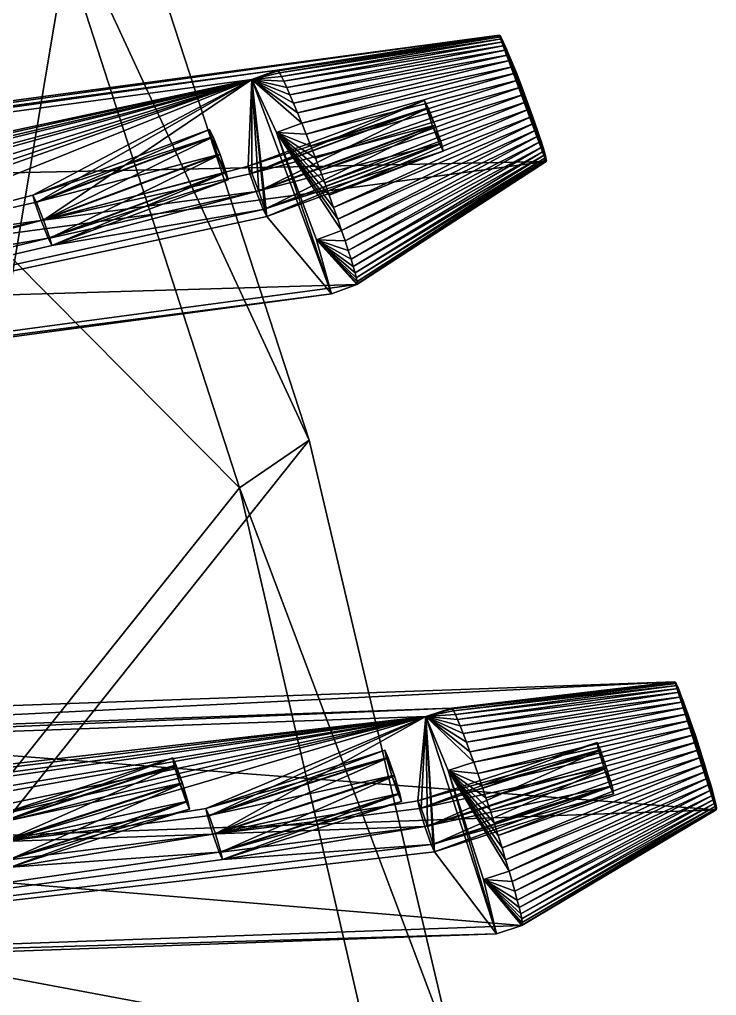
# Model space of a CAD drawing. Header units: millimetres. Extents: x -228 to 228, y -204 to 237.
# Drawn here: x 197.49 to 223.38, y -24.02 to 12.25 of the extents above; entities that cross this region are included whole.
import ezdxf

# ---------------------------------------------------------------- set-up
doc = ezdxf.new("R2010")
doc.units = ezdxf.units.MM
doc.header["$LTSCALE"] = 127.314815
for name, color, linetype in [('7406', 7, 'CONTINUOUS'), ('7407', 7, 'CONTINUOUS'), ('7410', 7, 'CONTINUOUS'), ('7832', 7, 'CONTINUOUS'), ('7833', 7, 'CONTINUOUS'), ('7834', 7, 'CONTINUOUS'), ('7835', 7, 'CONTINUOUS'), ('7848', 7, 'CONTINUOUS'), ('7849', 7, 'CONTINUOUS'), ('7850', 7, 'CONTINUOUS'), ('7851', 7, 'CONTINUOUS'), ('7852', 7, 'CONTINUOUS'), ('7853', 7, 'CONTINUOUS'), ('7855', 7, 'CONTINUOUS'), ('7856', 7, 'CONTINUOUS'), ('7857', 7, 'CONTINUOUS'), ('7858', 7, 'CONTINUOUS'), ('7860', 7, 'CONTINUOUS'), ('7861', 7, 'CONTINUOUS'), ('7862', 7, 'CONTINUOUS'), ('7863', 7, 'CONTINUOUS'), ('7873', 7, 'CONTINUOUS'), ('7874', 7, 'CONTINUOUS'), ('7875', 7, 'CONTINUOUS'), ('7876', 7, 'CONTINUOUS'), ('7877', 7, 'CONTINUOUS'), ('7878', 7, 'CONTINUOUS'), ('7879', 7, 'CONTINUOUS'), ('7880', 7, 'CONTINUOUS'), ('7881', 7, 'CONTINUOUS'), ('7883', 7, 'CONTINUOUS'), ('7884', 7, 'CONTINUOUS'), ('7885', 7, 'CONTINUOUS'), ('7886', 7, 'CONTINUOUS')]:
    doc.layers.add(name, color=color, linetype=linetype)

msp = doc.modelspace()

# ---------------------------------------------------------------- linework, layer by layer
at = {"layer": '7406', "color": 6, "linetype": 'Continuous'}
for points in [[(192.955, -22.575, 553.043), (200.294, 21.058, 99.884), (172.881, 32.169, 553.042), (192.955, -22.575, 553.043)], [(208.254, -3.377, 115.659), (200.294, 21.058, 99.884), (192.955, -22.575, 553.043), (208.254, -3.377, 115.659)], [(213.686, -26.463, 135.65), (208.254, -3.377, 115.659), (192.955, -22.575, 553.043), (213.686, -26.463, 135.65)], [(197.955, -77.329, 694.364), (192.955, -22.575, 553.043), (185.717, -74.494, 975), (197.955, -77.329, 694.364)], [(203.957, -79.013, 548.4), (213.686, -26.463, 135.65), (192.955, -22.575, 553.043), (203.957, -79.013, 548.4)], [(203.957, -79.013, 548.4), (192.955, -22.575, 553.043), (197.955, -77.329, 694.364), (203.957, -79.013, 548.4)]]:
    msp.add_3dface(points, dxfattribs=at)
at = {"layer": '7407', "color": 6, "linetype": 'Continuous'}
for points in [[(190.338, -24.345, 553.042), (170.333, 30.504, 553.04), (205.656, -5.151, 115.837), (190.338, -24.345, 553.042)], [(205.656, -5.151, 115.837), (170.333, 30.504, 553.04), (197.735, 19.35, 99.988), (205.656, -5.151, 115.837)], [(211.015, -28.298, 135.914), (190.338, -24.345, 553.042), (205.656, -5.151, 115.837), (211.015, -28.298, 135.914)]]:
    msp.add_3dface(points, dxfattribs=at)
at = {"layer": '7410', "color": 6, "linetype": 'Continuous'}
for points in [[(200.294, 21.058, 99.884), (208.254, -3.377, 115.659), (197.735, 19.35, 99.988), (200.294, 21.058, 99.884)], [(208.254, -3.377, 115.659), (205.656, -5.151, 115.837), (197.735, 19.35, 99.988), (208.254, -3.377, 115.659)], [(208.254, -3.377, 115.659), (213.686, -26.463, 135.65), (205.656, -5.151, 115.837), (208.254, -3.377, 115.659)], [(213.686, -26.463, 135.65), (211.015, -28.298, 135.914), (205.656, -5.151, 115.837), (213.686, -26.463, 135.65)]]:
    msp.add_3dface(points, dxfattribs=at)
at = {"layer": '7832', "color": 191, "linetype": 'Continuous', "true_color": 0xba45ff}
for points in [[(166.024, 1.433, 992.492), (163.616, 4.308, 1019.578), (206.125, 10.022, 116.396), (166.024, 1.433, 992.492)], [(166.159, 1.163, 991.789), (166.024, 1.433, 992.492), (206.125, 10.022, 116.396), (166.159, 1.163, 991.789)], [(174.015, 2.507, 822.704), (166.159, 1.163, 991.789), (206.125, 10.022, 116.396), (174.015, 2.507, 822.704)], [(174.15, 2.237, 822), (174.015, 2.507, 822.704), (206.125, 10.022, 116.396), (174.15, 2.237, 822)], [(206.125, 10.022, 116.396), (182.006, 3.581, 652.915), (174.15, 2.237, 822), (206.125, 10.022, 116.396)], [(182.142, 3.311, 652.212), (182.006, 3.581, 652.915), (206.125, 10.022, 116.396), (182.142, 3.311, 652.212)], [(182.402, 2.65, 651.926), (182.142, 3.311, 652.212), (206.125, 10.022, 116.396), (182.402, 2.65, 651.926)], [(189.998, 4.655, 483.126), (182.402, 2.65, 651.926), (206.125, 10.022, 116.396), (189.998, 4.655, 483.126)], [(190.133, 4.385, 482.423), (189.998, 4.655, 483.126), (206.125, 10.022, 116.396), (190.133, 4.385, 482.423)], [(190.393, 3.724, 482.138), (190.133, 4.385, 482.423), (206.125, 10.022, 116.396), (190.393, 3.724, 482.138)], [(197.989, 5.73, 313.338), (190.393, 3.724, 482.138), (206.125, 10.022, 116.396), (197.989, 5.73, 313.338)], [(198.124, 5.46, 312.634), (197.989, 5.73, 313.338), (206.125, 10.022, 116.396), (198.124, 5.46, 312.634)], [(198.384, 4.799, 312.349), (198.124, 5.46, 312.634), (206.125, 10.022, 116.396), (198.384, 4.799, 312.349)], [(205.98, 6.804, 143.549), (198.384, 4.799, 312.349), (206.125, 10.022, 116.396), (205.98, 6.804, 143.549)], [(206.115, 6.534, 142.846), (205.98, 6.804, 143.549), (206.125, 10.022, 116.396), (206.115, 6.534, 142.846)], [(206.375, 5.873, 142.561), (206.115, 6.534, 142.846), (206.125, 10.022, 116.396), (206.375, 5.873, 142.561)], [(206.608, 5.208, 142.86), (206.375, 5.873, 142.561), (206.125, 10.022, 116.396), (206.608, 5.208, 142.86)], [(206.676, 4.929, 143.57), (206.608, 5.208, 142.86), (206.125, 10.022, 116.396), (206.676, 4.929, 143.57)], [(209.084, 2.054, 116.484), (206.676, 4.929, 143.57), (206.125, 10.022, 116.396), (209.084, 2.054, 116.484)], [(207.038, 8.053, 112.741), (209.084, 2.054, 116.484), (206.125, 10.022, 116.396), (207.038, 8.053, 112.741)], [(208.517, 4.069, 112.786), (209.084, 2.054, 116.484), (207.038, 8.053, 112.741), (208.517, 4.069, 112.786)], [(206.049, 6.525, 144.258), (198.384, 4.799, 312.349), (205.98, 6.804, 143.549), (206.049, 6.525, 144.258)], [(206.281, 5.86, 144.558), (198.384, 4.799, 312.349), (206.049, 6.525, 144.258), (206.281, 5.86, 144.558)], [(198.616, 4.134, 312.649), (198.384, 4.799, 312.349), (206.281, 5.86, 144.558), (198.616, 4.134, 312.649)], [(198.685, 3.855, 313.358), (198.616, 4.134, 312.649), (206.281, 5.86, 144.558), (198.685, 3.855, 313.358)], [(198.685, 3.855, 313.358), (206.281, 5.86, 144.558), (206.541, 5.199, 144.273), (198.685, 3.855, 313.358)], [(198.058, 5.451, 314.047), (190.393, 3.724, 482.138), (197.989, 5.73, 313.338), (198.058, 5.451, 314.047)], [(198.29, 4.786, 314.347), (190.393, 3.724, 482.138), (198.058, 5.451, 314.047), (198.29, 4.786, 314.347)], [(198.685, 3.855, 313.358), (206.541, 5.199, 144.273), (166.575, -3.66, 1019.667), (198.685, 3.855, 313.358)], [(206.541, 5.199, 144.273), (206.676, 4.929, 143.57), (166.575, -3.66, 1019.667), (206.541, 5.199, 144.273)], [(166.575, -3.66, 1019.667), (206.676, 4.929, 143.57), (209.084, 2.054, 116.484), (166.575, -3.66, 1019.667)], [(190.625, 3.06, 482.438), (190.393, 3.724, 482.138), (198.29, 4.786, 314.347), (190.625, 3.06, 482.438)], [(190.694, 2.781, 483.147), (190.625, 3.06, 482.438), (198.29, 4.786, 314.347), (190.694, 2.781, 483.147)], [(198.29, 4.786, 314.347), (198.55, 4.125, 314.062), (190.694, 2.781, 483.147), (198.29, 4.786, 314.347)], [(166.575, -3.66, 1019.667), (190.694, 2.781, 483.147), (198.55, 4.125, 314.062), (166.575, -3.66, 1019.667)], [(198.55, 4.125, 314.062), (198.685, 3.855, 313.358), (166.575, -3.66, 1019.667), (198.55, 4.125, 314.062)]]:
    msp.add_3dface(points, dxfattribs=at)
at = {"layer": '7833', "color": 191, "linetype": 'Continuous', "true_color": 0xba45ff}
for points in [[(167.511, -3.312, 1019.713), (209.084, 2.054, 116.484), (210.02, 2.402, 116.531), (167.511, -3.312, 1019.713)], [(166.575, -3.66, 1019.667), (209.084, 2.054, 116.484), (167.511, -3.312, 1019.713), (166.575, -3.66, 1019.667)]]:
    msp.add_3dface(points, dxfattribs=at)
at = {"layer": '7834', "color": 191, "linetype": 'Continuous', "true_color": 0xba45ff}
for points in [[(215.311, 11.669, 125.598), (173.625, 6.066, 1011.3), (217.052, 6.982, 125.65), (215.311, 11.669, 125.598)], [(215.331, 11.655, 125.308), (215.311, 11.669, 125.598), (217.059, 7, 125.36), (215.331, 11.655, 125.308)], [(217.059, 7, 125.36), (215.311, 11.669, 125.598), (217.052, 6.982, 125.65), (217.059, 7, 125.36)], [(215.362, 11.61, 125.023), (215.331, 11.655, 125.308), (217.055, 7.049, 125.074), (215.362, 11.61, 125.023)], [(217.055, 7.049, 125.074), (215.331, 11.655, 125.308), (217.059, 7, 125.36), (217.055, 7.049, 125.074)], [(215.404, 11.533, 124.746), (215.362, 11.61, 125.023), (217.039, 7.129, 124.795), (215.404, 11.533, 124.746)], [(217.039, 7.129, 124.795), (215.362, 11.61, 125.023), (217.055, 7.049, 125.074), (217.039, 7.129, 124.795)], [(215.456, 11.427, 124.48), (215.404, 11.533, 124.746), (217.012, 7.239, 124.527), (215.456, 11.427, 124.48)], [(217.012, 7.239, 124.527), (215.404, 11.533, 124.746), (217.039, 7.129, 124.795), (217.012, 7.239, 124.527)], [(215.519, 11.292, 124.23), (215.456, 11.427, 124.48), (216.973, 7.376, 124.274), (215.519, 11.292, 124.23)], [(216.973, 7.376, 124.274), (215.456, 11.427, 124.48), (217.012, 7.239, 124.527), (216.973, 7.376, 124.274)], [(215.59, 11.131, 123.999), (215.519, 11.292, 124.23), (216.924, 7.541, 124.039), (215.59, 11.131, 123.999)], [(216.924, 7.541, 124.039), (215.519, 11.292, 124.23), (216.973, 7.376, 124.274), (216.924, 7.541, 124.039)], [(215.67, 10.945, 123.79), (215.59, 11.131, 123.999), (216.864, 7.729, 123.826), (215.67, 10.945, 123.79)], [(216.864, 7.729, 123.826), (215.59, 11.131, 123.999), (216.924, 7.541, 124.039), (216.864, 7.729, 123.826)], [(215.756, 10.738, 123.606), (215.67, 10.945, 123.79), (216.795, 7.939, 123.637), (215.756, 10.738, 123.606)], [(216.795, 7.939, 123.637), (215.67, 10.945, 123.79), (216.864, 7.729, 123.826), (216.795, 7.939, 123.637)], [(215.848, 10.511, 123.449), (215.756, 10.738, 123.606), (216.718, 8.168, 123.475), (215.848, 10.511, 123.449)], [(216.718, 8.168, 123.475), (215.756, 10.738, 123.606), (216.795, 7.939, 123.637), (216.718, 8.168, 123.475)], [(215.945, 10.268, 123.321), (215.848, 10.511, 123.449), (216.634, 8.412, 123.342), (215.945, 10.268, 123.321)], [(216.634, 8.412, 123.342), (215.848, 10.511, 123.449), (216.718, 8.168, 123.475), (216.634, 8.412, 123.342)], [(216.044, 10.013, 123.224), (215.945, 10.268, 123.321), (216.544, 8.669, 123.239), (216.044, 10.013, 123.224)], [(216.544, 8.669, 123.239), (215.945, 10.268, 123.321), (216.634, 8.412, 123.342), (216.544, 8.669, 123.239)], [(216.146, 9.748, 123.16), (216.044, 10.013, 123.224), (216.448, 8.934, 123.17), (216.146, 9.748, 123.16)], [(216.448, 8.934, 123.17), (216.044, 10.013, 123.224), (216.544, 8.669, 123.239), (216.448, 8.934, 123.17)], [(216.248, 9.478, 123.13), (216.146, 9.748, 123.16), (216.349, 9.205, 123.133), (216.248, 9.478, 123.13)], [(216.349, 9.205, 123.133), (216.146, 9.748, 123.16), (216.448, 8.934, 123.17), (216.349, 9.205, 123.133)], [(173.625, 6.066, 1011.3), (175.365, 1.379, 1011.352), (217.052, 6.982, 125.65), (173.625, 6.066, 1011.3)]]:
    msp.add_3dface(points, dxfattribs=at)
at = {"layer": '7835', "color": 191, "linetype": 'Continuous', "true_color": 0xba45ff}
for points in [[(206.125, 10.022, 116.396), (163.616, 4.308, 1019.578), (207.061, 10.37, 116.442), (206.125, 10.022, 116.396)], [(163.616, 4.308, 1019.578), (164.552, 4.656, 1019.624), (207.061, 10.37, 116.442), (163.616, 4.308, 1019.578)]]:
    msp.add_3dface(points, dxfattribs=at)
at = {"layer": '7848', "color": 191, "linetype": 'Continuous', "true_color": 0xba45ff}
for points in [[(204.543, 8.167, 313.661), (204.678, 7.897, 312.958), (204.611, 7.888, 314.371), (204.543, 8.167, 313.661)], [(204.678, 7.897, 312.958), (204.938, 7.236, 312.673), (204.611, 7.888, 314.371), (204.678, 7.897, 312.958)], [(204.938, 7.236, 312.673), (204.844, 7.224, 314.671), (204.611, 7.888, 314.371), (204.938, 7.236, 312.673)], [(205.17, 6.572, 312.973), (204.844, 7.224, 314.671), (204.938, 7.236, 312.673), (205.17, 6.572, 312.973)], [(205.104, 6.563, 314.386), (204.844, 7.224, 314.671), (205.17, 6.572, 312.973), (205.104, 6.563, 314.386)], [(205.239, 6.292, 313.682), (205.104, 6.563, 314.386), (205.17, 6.572, 312.973), (205.239, 6.292, 313.682)]]:
    msp.add_3dface(points, dxfattribs=at)
at = {"layer": '7849', "color": 191, "linetype": 'Continuous', "true_color": 0xba45ff}
for points in [[(198.29, 4.786, 314.347), (204.844, 7.224, 314.671), (205.104, 6.563, 314.386), (198.29, 4.786, 314.347)], [(198.384, 4.799, 312.349), (198.616, 4.134, 312.649), (204.938, 7.236, 312.673), (198.384, 4.799, 312.349)], [(198.616, 4.134, 312.649), (205.17, 6.572, 312.973), (204.938, 7.236, 312.673), (198.616, 4.134, 312.649)], [(198.55, 4.125, 314.062), (198.29, 4.786, 314.347), (205.104, 6.563, 314.386), (198.55, 4.125, 314.062)], [(198.55, 4.125, 314.062), (205.104, 6.563, 314.386), (205.239, 6.292, 313.682), (198.55, 4.125, 314.062)], [(198.616, 4.134, 312.649), (198.685, 3.855, 313.358), (205.17, 6.572, 312.973), (198.616, 4.134, 312.649)], [(198.685, 3.855, 313.358), (205.239, 6.292, 313.682), (205.17, 6.572, 312.973), (198.685, 3.855, 313.358)], [(198.685, 3.855, 313.358), (198.55, 4.125, 314.062), (205.239, 6.292, 313.682), (198.685, 3.855, 313.358)]]:
    msp.add_3dface(points, dxfattribs=at)
at = {"layer": '7850', "color": 191, "linetype": 'Continuous', "true_color": 0xba45ff}
for points in [[(197.989, 5.73, 313.338), (198.124, 5.46, 312.634), (204.543, 8.167, 313.661), (197.989, 5.73, 313.338)], [(197.989, 5.73, 313.338), (204.543, 8.167, 313.661), (204.611, 7.888, 314.371), (197.989, 5.73, 313.338)], [(198.124, 5.46, 312.634), (204.678, 7.897, 312.958), (204.543, 8.167, 313.661), (198.124, 5.46, 312.634)], [(198.058, 5.451, 314.047), (197.989, 5.73, 313.338), (204.611, 7.888, 314.371), (198.058, 5.451, 314.047)], [(204.844, 7.224, 314.671), (198.058, 5.451, 314.047), (204.611, 7.888, 314.371), (204.844, 7.224, 314.671)], [(198.124, 5.46, 312.634), (198.384, 4.799, 312.349), (204.678, 7.897, 312.958), (198.124, 5.46, 312.634)], [(198.384, 4.799, 312.349), (204.938, 7.236, 312.673), (204.678, 7.897, 312.958), (198.384, 4.799, 312.349)], [(198.29, 4.786, 314.347), (198.058, 5.451, 314.047), (204.844, 7.224, 314.671), (198.29, 4.786, 314.347)]]:
    msp.add_3dface(points, dxfattribs=at)
at = {"layer": '7851', "color": 191, "linetype": 'Continuous', "true_color": 0xba45ff}
for points in [[(212.534, 9.241, 143.873), (212.669, 8.971, 143.17), (212.603, 8.962, 144.582), (212.534, 9.241, 143.873)], [(212.669, 8.971, 143.17), (212.929, 8.31, 142.884), (212.603, 8.962, 144.582), (212.669, 8.971, 143.17)], [(212.929, 8.31, 142.884), (212.835, 8.298, 144.882), (212.603, 8.962, 144.582), (212.929, 8.31, 142.884)], [(213.161, 7.646, 143.184), (212.835, 8.298, 144.882), (212.929, 8.31, 142.884), (213.161, 7.646, 143.184)], [(213.095, 7.637, 144.597), (212.835, 8.298, 144.882), (213.161, 7.646, 143.184), (213.095, 7.637, 144.597)], [(213.23, 7.367, 143.894), (213.095, 7.637, 144.597), (213.161, 7.646, 143.184), (213.23, 7.367, 143.894)]]:
    msp.add_3dface(points, dxfattribs=at)
at = {"layer": '7852', "color": 191, "linetype": 'Continuous', "true_color": 0xba45ff}
for points in [[(206.281, 5.86, 144.558), (212.835, 8.298, 144.882), (213.095, 7.637, 144.597), (206.281, 5.86, 144.558)], [(206.375, 5.873, 142.561), (206.608, 5.208, 142.86), (212.929, 8.31, 142.884), (206.375, 5.873, 142.561)], [(206.608, 5.208, 142.86), (213.161, 7.646, 143.184), (212.929, 8.31, 142.884), (206.608, 5.208, 142.86)], [(206.541, 5.199, 144.273), (206.281, 5.86, 144.558), (213.095, 7.637, 144.597), (206.541, 5.199, 144.273)], [(206.541, 5.199, 144.273), (213.095, 7.637, 144.597), (213.23, 7.367, 143.894), (206.541, 5.199, 144.273)], [(206.608, 5.208, 142.86), (206.676, 4.929, 143.57), (213.161, 7.646, 143.184), (206.608, 5.208, 142.86)], [(206.676, 4.929, 143.57), (213.23, 7.367, 143.894), (213.161, 7.646, 143.184), (206.676, 4.929, 143.57)], [(206.676, 4.929, 143.57), (206.541, 5.199, 144.273), (213.23, 7.367, 143.894), (206.676, 4.929, 143.57)]]:
    msp.add_3dface(points, dxfattribs=at)
at = {"layer": '7853', "color": 191, "linetype": 'Continuous', "true_color": 0xba45ff}
for points in [[(205.98, 6.804, 143.549), (206.115, 6.534, 142.846), (212.534, 9.241, 143.873), (205.98, 6.804, 143.549)], [(205.98, 6.804, 143.549), (212.534, 9.241, 143.873), (212.603, 8.962, 144.582), (205.98, 6.804, 143.549)], [(206.115, 6.534, 142.846), (212.669, 8.971, 143.17), (212.534, 9.241, 143.873), (206.115, 6.534, 142.846)], [(206.049, 6.525, 144.258), (205.98, 6.804, 143.549), (212.603, 8.962, 144.582), (206.049, 6.525, 144.258)], [(212.835, 8.298, 144.882), (206.049, 6.525, 144.258), (212.603, 8.962, 144.582), (212.835, 8.298, 144.882)], [(206.115, 6.534, 142.846), (206.375, 5.873, 142.561), (212.669, 8.971, 143.17), (206.115, 6.534, 142.846)], [(206.375, 5.873, 142.561), (212.929, 8.31, 142.884), (212.669, 8.971, 143.17), (206.375, 5.873, 142.561)], [(206.281, 5.86, 144.558), (206.049, 6.525, 144.258), (212.835, 8.298, 144.882), (206.281, 5.86, 144.558)]]:
    msp.add_3dface(points, dxfattribs=at)
at = {"layer": '7855', "color": 191, "linetype": 'Continuous', "true_color": 0xba45ff}
for points in [[(206.125, 10.022, 116.396), (207.061, 10.37, 116.442), (207.095, 10.346, 115.949), (206.125, 10.022, 116.396)], [(207.147, 10.269, 115.464), (206.125, 10.022, 116.396), (207.095, 10.346, 115.949), (207.147, 10.269, 115.464)], [(207.219, 10.139, 114.993), (206.125, 10.022, 116.396), (207.147, 10.269, 115.464), (207.219, 10.139, 114.993)], [(207.308, 9.958, 114.541), (206.125, 10.022, 116.396), (207.219, 10.139, 114.993), (207.308, 9.958, 114.541)], [(207.038, 8.053, 112.741), (206.125, 10.022, 116.396), (207.974, 8.401, 112.788), (207.038, 8.053, 112.741)], [(207.974, 8.401, 112.788), (206.125, 10.022, 116.396), (207.818, 8.787, 113.054), (207.974, 8.401, 112.788)], [(207.818, 8.787, 113.054), (206.125, 10.022, 116.396), (207.671, 9.14, 113.368), (207.818, 8.787, 113.054)], [(207.671, 9.14, 113.368), (206.125, 10.022, 116.396), (207.536, 9.455, 113.723), (207.671, 9.14, 113.368)], [(207.536, 9.455, 113.723), (206.125, 10.022, 116.396), (207.415, 9.729, 114.116), (207.536, 9.455, 113.723)], [(207.415, 9.729, 114.116), (206.125, 10.022, 116.396), (207.308, 9.958, 114.541), (207.415, 9.729, 114.116)], [(208.138, 7.989, 112.571), (207.038, 8.053, 112.741), (207.974, 8.401, 112.788), (208.138, 7.989, 112.571)], [(208.517, 4.069, 112.786), (207.038, 8.053, 112.741), (209.454, 4.417, 112.832), (208.517, 4.069, 112.786)], [(209.454, 4.417, 112.832), (207.038, 8.053, 112.741), (209.31, 4.833, 112.606), (209.454, 4.417, 112.832)], [(209.31, 4.833, 112.606), (207.038, 8.053, 112.741), (209.157, 5.269, 112.432), (209.31, 4.833, 112.606)], [(209.157, 5.269, 112.432), (207.038, 8.053, 112.741), (208.995, 5.721, 112.313), (209.157, 5.269, 112.432)], [(208.995, 5.721, 112.313), (207.038, 8.053, 112.741), (208.826, 6.181, 112.251), (208.995, 5.721, 112.313)], [(208.826, 6.181, 112.251), (207.038, 8.053, 112.741), (208.654, 6.645, 112.246), (208.826, 6.181, 112.251)], [(208.654, 6.645, 112.246), (207.038, 8.053, 112.741), (208.481, 7.104, 112.298), (208.654, 6.645, 112.246)], [(208.481, 7.104, 112.298), (207.038, 8.053, 112.741), (208.308, 7.554, 112.407), (208.481, 7.104, 112.298)], [(208.308, 7.554, 112.407), (207.038, 8.053, 112.741), (208.138, 7.989, 112.571), (208.308, 7.554, 112.407)], [(209.585, 4.029, 113.108), (208.517, 4.069, 112.786), (209.454, 4.417, 112.832), (209.585, 4.029, 113.108)], [(209.084, 2.054, 116.484), (208.517, 4.069, 112.786), (210.02, 2.402, 116.531), (209.084, 2.054, 116.484)], [(210.02, 2.402, 116.531), (208.517, 4.069, 112.786), (210.034, 2.432, 116.038), (210.02, 2.402, 116.531)], [(210.034, 2.432, 116.038), (208.517, 4.069, 112.786), (210.027, 2.516, 115.55), (210.034, 2.432, 116.038)], [(210.027, 2.516, 115.55), (208.517, 4.069, 112.786), (210, 2.652, 115.076), (210.027, 2.516, 115.55)], [(210, 2.652, 115.076), (208.517, 4.069, 112.786), (209.953, 2.838, 114.621), (210, 2.652, 115.076)], [(209.953, 2.838, 114.621), (208.517, 4.069, 112.786), (209.887, 3.072, 114.191), (209.953, 2.838, 114.621)], [(209.887, 3.072, 114.191), (208.517, 4.069, 112.786), (209.803, 3.352, 113.791), (209.887, 3.072, 114.191)], [(209.803, 3.352, 113.791), (208.517, 4.069, 112.786), (209.702, 3.672, 113.429), (209.803, 3.352, 113.791)], [(209.702, 3.672, 113.429), (208.517, 4.069, 112.786), (209.585, 4.029, 113.108), (209.702, 3.672, 113.429)]]:
    msp.add_3dface(points, dxfattribs=at)
at = {"layer": '7856', "color": 191, "linetype": 'Continuous', "true_color": 0xba45ff}
for points in [[(175.365, 1.379, 1011.352), (210.02, 2.402, 116.531), (217.052, 6.982, 125.65), (175.365, 1.379, 1011.352)], [(167.511, -3.312, 1019.713), (210.02, 2.402, 116.531), (175.365, 1.379, 1011.352), (167.511, -3.312, 1019.713)]]:
    msp.add_3dface(points, dxfattribs=at)
at = {"layer": '7857', "color": 191, "linetype": 'Continuous', "true_color": 0xba45ff}
for points in [[(173.625, 6.066, 1011.3), (215.311, 11.669, 125.598), (164.552, 4.656, 1019.624), (173.625, 6.066, 1011.3)], [(164.552, 4.656, 1019.624), (215.311, 11.669, 125.598), (207.061, 10.37, 116.442), (164.552, 4.656, 1019.624)]]:
    msp.add_3dface(points, dxfattribs=at)
at = {"layer": '7858', "color": 191, "linetype": 'Continuous', "true_color": 0xba45ff}
for points in [[(215.311, 11.669, 125.598), (215.331, 11.655, 125.308), (207.061, 10.37, 116.442), (215.311, 11.669, 125.598)], [(207.061, 10.37, 116.442), (215.331, 11.655, 125.308), (207.095, 10.346, 115.949), (207.061, 10.37, 116.442)], [(215.331, 11.655, 125.308), (215.362, 11.61, 125.023), (207.095, 10.346, 115.949), (215.331, 11.655, 125.308)], [(215.362, 11.61, 125.023), (207.147, 10.269, 115.464), (207.095, 10.346, 115.949), (215.362, 11.61, 125.023)], [(215.362, 11.61, 125.023), (215.404, 11.533, 124.746), (207.147, 10.269, 115.464), (215.362, 11.61, 125.023)], [(215.404, 11.533, 124.746), (207.219, 10.139, 114.993), (207.147, 10.269, 115.464), (215.404, 11.533, 124.746)], [(215.404, 11.533, 124.746), (215.456, 11.427, 124.48), (207.219, 10.139, 114.993), (215.404, 11.533, 124.746)], [(215.456, 11.427, 124.48), (207.308, 9.958, 114.541), (207.219, 10.139, 114.993), (215.456, 11.427, 124.48)], [(215.456, 11.427, 124.48), (215.519, 11.292, 124.23), (207.308, 9.958, 114.541), (215.456, 11.427, 124.48)], [(215.519, 11.292, 124.23), (207.415, 9.729, 114.116), (207.308, 9.958, 114.541), (215.519, 11.292, 124.23)], [(215.519, 11.292, 124.23), (215.59, 11.131, 123.999), (207.415, 9.729, 114.116), (215.519, 11.292, 124.23)], [(215.59, 11.131, 123.999), (207.536, 9.455, 113.723), (207.415, 9.729, 114.116), (215.59, 11.131, 123.999)], [(215.59, 11.131, 123.999), (215.67, 10.945, 123.79), (207.536, 9.455, 113.723), (215.59, 11.131, 123.999)], [(215.67, 10.945, 123.79), (207.671, 9.14, 113.368), (207.536, 9.455, 113.723), (215.67, 10.945, 123.79)], [(215.67, 10.945, 123.79), (215.756, 10.738, 123.606), (207.671, 9.14, 113.368), (215.67, 10.945, 123.79)], [(215.756, 10.738, 123.606), (207.818, 8.787, 113.054), (207.671, 9.14, 113.368), (215.756, 10.738, 123.606)], [(215.756, 10.738, 123.606), (215.848, 10.511, 123.449), (207.818, 8.787, 113.054), (215.756, 10.738, 123.606)], [(215.848, 10.511, 123.449), (207.974, 8.401, 112.788), (207.818, 8.787, 113.054), (215.848, 10.511, 123.449)], [(215.848, 10.511, 123.449), (215.945, 10.268, 123.321), (207.974, 8.401, 112.788), (215.848, 10.511, 123.449)], [(215.945, 10.268, 123.321), (208.138, 7.989, 112.571), (207.974, 8.401, 112.788), (215.945, 10.268, 123.321)], [(215.945, 10.268, 123.321), (216.044, 10.013, 123.224), (208.138, 7.989, 112.571), (215.945, 10.268, 123.321)], [(216.044, 10.013, 123.224), (208.308, 7.554, 112.407), (208.138, 7.989, 112.571), (216.044, 10.013, 123.224)], [(216.044, 10.013, 123.224), (216.146, 9.748, 123.16), (208.308, 7.554, 112.407), (216.044, 10.013, 123.224)], [(216.146, 9.748, 123.16), (208.481, 7.104, 112.298), (208.308, 7.554, 112.407), (216.146, 9.748, 123.16)], [(216.146, 9.748, 123.16), (216.248, 9.478, 123.13), (208.481, 7.104, 112.298), (216.146, 9.748, 123.16)], [(216.248, 9.478, 123.13), (208.654, 6.645, 112.246), (208.481, 7.104, 112.298), (216.248, 9.478, 123.13)], [(216.248, 9.478, 123.13), (216.349, 9.205, 123.133), (208.654, 6.645, 112.246), (216.248, 9.478, 123.13)], [(216.349, 9.205, 123.133), (208.826, 6.181, 112.251), (208.654, 6.645, 112.246), (216.349, 9.205, 123.133)], [(216.349, 9.205, 123.133), (216.448, 8.934, 123.17), (208.826, 6.181, 112.251), (216.349, 9.205, 123.133)], [(216.448, 8.934, 123.17), (208.995, 5.721, 112.313), (208.826, 6.181, 112.251), (216.448, 8.934, 123.17)], [(216.448, 8.934, 123.17), (216.544, 8.669, 123.239), (208.995, 5.721, 112.313), (216.448, 8.934, 123.17)], [(216.544, 8.669, 123.239), (209.157, 5.269, 112.432), (208.995, 5.721, 112.313), (216.544, 8.669, 123.239)], [(216.544, 8.669, 123.239), (216.634, 8.412, 123.342), (209.157, 5.269, 112.432), (216.544, 8.669, 123.239)], [(216.634, 8.412, 123.342), (209.31, 4.833, 112.606), (209.157, 5.269, 112.432), (216.634, 8.412, 123.342)], [(216.634, 8.412, 123.342), (216.718, 8.168, 123.475), (209.31, 4.833, 112.606), (216.634, 8.412, 123.342)], [(216.718, 8.168, 123.475), (209.454, 4.417, 112.832), (209.31, 4.833, 112.606), (216.718, 8.168, 123.475)], [(216.718, 8.168, 123.475), (216.795, 7.939, 123.637), (209.454, 4.417, 112.832), (216.718, 8.168, 123.475)], [(216.795, 7.939, 123.637), (209.585, 4.029, 113.108), (209.454, 4.417, 112.832), (216.795, 7.939, 123.637)], [(216.795, 7.939, 123.637), (216.864, 7.729, 123.826), (209.585, 4.029, 113.108), (216.795, 7.939, 123.637)], [(216.864, 7.729, 123.826), (209.702, 3.672, 113.429), (209.585, 4.029, 113.108), (216.864, 7.729, 123.826)], [(216.864, 7.729, 123.826), (216.924, 7.541, 124.039), (209.702, 3.672, 113.429), (216.864, 7.729, 123.826)], [(216.924, 7.541, 124.039), (209.803, 3.352, 113.791), (209.702, 3.672, 113.429), (216.924, 7.541, 124.039)], [(216.924, 7.541, 124.039), (216.973, 7.376, 124.274), (209.803, 3.352, 113.791), (216.924, 7.541, 124.039)], [(216.973, 7.376, 124.274), (209.887, 3.072, 114.191), (209.803, 3.352, 113.791), (216.973, 7.376, 124.274)], [(216.973, 7.376, 124.274), (217.012, 7.239, 124.527), (209.887, 3.072, 114.191), (216.973, 7.376, 124.274)], [(217.012, 7.239, 124.527), (209.953, 2.838, 114.621), (209.887, 3.072, 114.191), (217.012, 7.239, 124.527)], [(217.012, 7.239, 124.527), (217.039, 7.129, 124.795), (209.953, 2.838, 114.621), (217.012, 7.239, 124.527)], [(217.039, 7.129, 124.795), (210, 2.652, 115.076), (209.953, 2.838, 114.621), (217.039, 7.129, 124.795)], [(217.039, 7.129, 124.795), (217.055, 7.049, 125.074), (210, 2.652, 115.076), (217.039, 7.129, 124.795)], [(217.055, 7.049, 125.074), (210.027, 2.516, 115.55), (210, 2.652, 115.076), (217.055, 7.049, 125.074)], [(217.052, 6.982, 125.65), (210.02, 2.402, 116.531), (210.034, 2.432, 116.038), (217.052, 6.982, 125.65)], [(217.055, 7.049, 125.074), (217.059, 7, 125.36), (210.027, 2.516, 115.55), (217.055, 7.049, 125.074)], [(217.059, 7, 125.36), (210.034, 2.432, 116.038), (210.027, 2.516, 115.55), (217.059, 7, 125.36)], [(217.059, 7, 125.36), (217.052, 6.982, 125.65), (210.034, 2.432, 116.038), (217.059, 7, 125.36)]]:
    msp.add_3dface(points, dxfattribs=at)
at = {"layer": '7860', "color": 191, "linetype": 'Continuous', "true_color": 0xba45ff}
for points in [[(172.899, -18.198, 991.397), (170.602, -15.153, 1018.573), (212.582, -13.643, 135.472), (172.899, -18.198, 991.397)], [(173.023, -18.475, 990.694), (172.899, -18.198, 991.397), (212.582, -13.643, 135.472), (173.023, -18.475, 990.694)], [(180.777, -17.914, 825.664), (173.023, -18.475, 990.694), (212.582, -13.643, 135.472), (180.777, -17.914, 825.664)], [(180.901, -18.192, 824.961), (180.777, -17.914, 825.664), (212.582, -13.643, 135.472), (180.901, -18.192, 824.961)], [(212.582, -13.643, 135.472), (188.655, -17.631, 659.931), (180.901, -18.192, 824.961), (212.582, -13.643, 135.472)], [(188.779, -17.908, 659.229), (188.655, -17.631, 659.931), (212.582, -13.643, 135.472), (188.779, -17.908, 659.229)], [(189.011, -18.58, 658.946), (188.779, -17.908, 659.229), (212.582, -13.643, 135.472), (189.011, -18.58, 658.946)], [(196.534, -17.348, 494.199), (189.011, -18.58, 658.946), (212.582, -13.643, 135.472), (196.534, -17.348, 494.199)], [(196.658, -17.625, 493.496), (196.534, -17.348, 494.199), (212.582, -13.643, 135.472), (196.658, -17.625, 493.496)], [(196.89, -18.297, 493.213), (196.658, -17.625, 493.496), (212.582, -13.643, 135.472), (196.89, -18.297, 493.213)], [(204.412, -17.064, 328.466), (196.89, -18.297, 493.213), (212.582, -13.643, 135.472), (204.412, -17.064, 328.466)], [(204.536, -17.342, 327.764), (204.412, -17.064, 328.466), (212.582, -13.643, 135.472), (204.536, -17.342, 327.764)], [(204.768, -18.014, 327.48), (204.536, -17.342, 327.764), (212.582, -13.643, 135.472), (204.768, -18.014, 327.48)], [(212.29, -16.781, 162.734), (204.768, -18.014, 327.48), (212.582, -13.643, 135.472), (212.29, -16.781, 162.734)], [(212.414, -17.058, 162.031), (212.29, -16.781, 162.734), (212.582, -13.643, 135.472), (212.414, -17.058, 162.031)], [(212.646, -17.73, 161.748), (212.414, -17.058, 162.031), (212.582, -13.643, 135.472), (212.646, -17.73, 161.748)], [(212.85, -18.403, 162.049), (212.646, -17.73, 161.748), (212.582, -13.643, 135.472), (212.85, -18.403, 162.049)], [(212.907, -18.683, 162.76), (212.85, -18.403, 162.049), (212.582, -13.643, 135.472), (212.907, -18.683, 162.76)], [(215.204, -21.728, 135.583), (212.907, -18.683, 162.76), (212.582, -13.643, 135.472), (215.204, -21.728, 135.583)], [(213.412, -15.658, 131.823), (215.204, -21.728, 135.583), (212.582, -13.643, 135.472), (213.412, -15.658, 131.823)], [(214.723, -19.7, 131.879), (215.204, -21.728, 135.583), (213.412, -15.658, 131.823), (214.723, -19.7, 131.879)], [(212.347, -17.061, 163.444), (204.768, -18.014, 327.48), (212.29, -16.781, 162.734), (212.347, -17.061, 163.444)], [(204.469, -17.344, 329.176), (196.89, -18.297, 493.213), (204.412, -17.064, 328.466), (204.469, -17.344, 329.176)], [(204.673, -18.017, 329.478), (196.89, -18.297, 493.213), (204.469, -17.344, 329.176), (204.673, -18.017, 329.478)], [(212.551, -17.734, 163.745), (204.768, -18.014, 327.48), (212.347, -17.061, 163.444), (212.551, -17.734, 163.745)], [(204.972, -18.687, 327.782), (204.768, -18.014, 327.48), (212.551, -17.734, 163.745), (204.972, -18.687, 327.782)], [(205.029, -18.966, 328.492), (204.972, -18.687, 327.782), (212.551, -17.734, 163.745), (205.029, -18.966, 328.492)], [(205.029, -18.966, 328.492), (212.551, -17.734, 163.745), (212.783, -18.406, 163.462), (205.029, -18.966, 328.492)], [(197.094, -18.97, 493.515), (196.89, -18.297, 493.213), (204.673, -18.017, 329.478), (197.094, -18.97, 493.515)], [(197.151, -19.25, 494.225), (197.094, -18.97, 493.515), (204.673, -18.017, 329.478), (197.151, -19.25, 494.225)], [(204.673, -18.017, 329.478), (204.905, -18.689, 329.195), (197.151, -19.25, 494.225), (204.673, -18.017, 329.478)], [(205.029, -18.966, 328.492), (212.783, -18.406, 163.462), (173.224, -23.238, 1018.684), (205.029, -18.966, 328.492)], [(212.783, -18.406, 163.462), (212.907, -18.683, 162.76), (173.224, -23.238, 1018.684), (212.783, -18.406, 163.462)], [(173.224, -23.238, 1018.684), (212.907, -18.683, 162.76), (215.204, -21.728, 135.583), (173.224, -23.238, 1018.684)], [(173.224, -23.238, 1018.684), (197.151, -19.25, 494.225), (204.905, -18.689, 329.195), (173.224, -23.238, 1018.684)], [(204.905, -18.689, 329.195), (205.029, -18.966, 328.492), (173.224, -23.238, 1018.684), (204.905, -18.689, 329.195)]]:
    msp.add_3dface(points, dxfattribs=at)
at = {"layer": '7861', "color": 191, "linetype": 'Continuous', "true_color": 0xba45ff}
for points in [[(212.582, -13.643, 135.472), (170.602, -15.153, 1018.573), (213.532, -13.334, 135.518), (212.582, -13.643, 135.472)], [(213.532, -13.334, 135.518), (170.602, -15.153, 1018.573), (171.552, -14.844, 1018.619), (213.532, -13.334, 135.518)]]:
    msp.add_3dface(points, dxfattribs=at)
at = {"layer": '7862', "color": 191, "linetype": 'Continuous', "true_color": 0xba45ff}
for points in [[(221.826, -12.359, 144.673), (180.678, -13.839, 1010.295), (223.369, -17.114, 144.739), (221.826, -12.359, 144.673)], [(221.845, -12.374, 144.384), (221.826, -12.359, 144.673), (223.377, -17.098, 144.449), (221.845, -12.374, 144.384)], [(223.377, -17.098, 144.449), (221.826, -12.359, 144.673), (223.369, -17.114, 144.739), (223.377, -17.098, 144.449)], [(221.875, -12.422, 144.099), (221.845, -12.374, 144.384), (223.375, -17.049, 144.162), (221.875, -12.422, 144.099)], [(223.375, -17.049, 144.162), (221.845, -12.374, 144.384), (223.377, -17.098, 144.449), (223.375, -17.049, 144.162)], [(221.914, -12.501, 143.821), (221.875, -12.422, 144.099), (223.363, -16.97, 143.883), (221.914, -12.501, 143.821)], [(223.363, -16.97, 143.883), (221.875, -12.422, 144.099), (223.375, -17.049, 144.162), (223.363, -16.97, 143.883)], [(221.962, -12.61, 143.556), (221.914, -12.501, 143.821), (223.34, -16.86, 143.615), (221.962, -12.61, 143.556)], [(223.34, -16.86, 143.615), (221.914, -12.501, 143.821), (223.363, -16.97, 143.883), (223.34, -16.86, 143.615)], [(222.019, -12.747, 143.307), (221.962, -12.61, 143.556), (223.307, -16.721, 143.361), (222.019, -12.747, 143.307)], [(223.307, -16.721, 143.361), (221.962, -12.61, 143.556), (223.34, -16.86, 143.615), (223.307, -16.721, 143.361)], [(222.083, -12.912, 143.076), (222.019, -12.747, 143.307), (223.265, -16.555, 143.126), (222.083, -12.912, 143.076)], [(223.265, -16.555, 143.126), (222.019, -12.747, 143.307), (223.307, -16.721, 143.361), (223.265, -16.555, 143.126)], [(222.155, -13.102, 142.867), (222.083, -12.912, 143.076), (223.213, -16.365, 142.912), (222.155, -13.102, 142.867)], [(223.213, -16.365, 142.912), (222.083, -12.912, 143.076), (223.265, -16.555, 143.126), (223.213, -16.365, 142.912)], [(222.232, -13.313, 142.684), (222.155, -13.102, 142.867), (223.153, -16.153, 142.722), (222.232, -13.313, 142.684)], [(223.153, -16.153, 142.722), (222.155, -13.102, 142.867), (223.213, -16.365, 142.912), (223.153, -16.153, 142.722)], [(222.315, -13.544, 142.527), (222.232, -13.313, 142.684), (223.086, -15.922, 142.56), (222.315, -13.544, 142.527)], [(223.086, -15.922, 142.56), (222.232, -13.313, 142.684), (223.153, -16.153, 142.722), (223.086, -15.922, 142.56)], [(222.401, -13.791, 142.4), (222.315, -13.544, 142.527), (223.012, -15.674, 142.426), (222.401, -13.791, 142.4)], [(223.012, -15.674, 142.426), (222.315, -13.544, 142.527), (223.086, -15.922, 142.56), (223.012, -15.674, 142.426)], [(180.678, -13.839, 1010.295), (182.22, -18.595, 1010.36), (223.369, -17.114, 144.739), (180.678, -13.839, 1010.295)], [(222.49, -14.05, 142.304), (222.401, -13.791, 142.4), (222.933, -15.414, 142.323), (222.49, -14.05, 142.304)], [(222.933, -15.414, 142.323), (222.401, -13.791, 142.4), (223.012, -15.674, 142.426), (222.933, -15.414, 142.323)], [(222.581, -14.319, 142.241), (222.49, -14.05, 142.304), (222.848, -15.145, 142.252), (222.581, -14.319, 142.241)], [(222.848, -15.145, 142.252), (222.49, -14.05, 142.304), (222.933, -15.414, 142.323), (222.848, -15.145, 142.252)], [(222.671, -14.594, 142.211), (222.581, -14.319, 142.241), (222.761, -14.87, 142.215), (222.671, -14.594, 142.211)], [(222.761, -14.87, 142.215), (222.581, -14.319, 142.241), (222.848, -15.145, 142.252), (222.761, -14.87, 142.215)]]:
    msp.add_3dface(points, dxfattribs=at)
at = {"layer": '7863', "color": 191, "linetype": 'Continuous', "true_color": 0xba45ff}
for points in [[(173.224, -23.238, 1018.684), (215.204, -21.728, 135.583), (174.174, -22.929, 1018.73), (173.224, -23.238, 1018.684)], [(174.174, -22.929, 1018.73), (215.204, -21.728, 135.583), (216.154, -21.419, 135.628), (174.174, -22.929, 1018.73)]]:
    msp.add_3dface(points, dxfattribs=at)
at = {"layer": '7873', "color": 191, "linetype": 'Continuous', "true_color": 0xba45ff}
for points in [[(203.184, -15.186, 494.519), (203.308, -15.464, 493.816), (203.241, -15.466, 495.229), (203.184, -15.186, 494.519)], [(203.308, -15.464, 493.816), (203.54, -16.136, 493.533), (203.241, -15.466, 495.229), (203.308, -15.464, 493.816)], [(203.54, -16.136, 493.533), (203.445, -16.139, 495.53), (203.241, -15.466, 495.229), (203.54, -16.136, 493.533)], [(203.744, -16.809, 493.835), (203.445, -16.139, 495.53), (203.54, -16.136, 493.533), (203.744, -16.809, 493.835)], [(203.677, -16.811, 495.247), (203.445, -16.139, 495.53), (203.744, -16.809, 493.835), (203.677, -16.811, 495.247)], [(203.801, -17.089, 494.545), (203.677, -16.811, 495.247), (203.744, -16.809, 493.835), (203.801, -17.089, 494.545)]]:
    msp.add_3dface(points, dxfattribs=at)
at = {"layer": '7874', "color": 191, "linetype": 'Continuous', "true_color": 0xba45ff}
for points in [[(196.795, -18.3, 495.211), (203.445, -16.139, 495.53), (203.677, -16.811, 495.247), (196.795, -18.3, 495.211)], [(196.89, -18.297, 493.213), (197.094, -18.97, 493.515), (203.54, -16.136, 493.533), (196.89, -18.297, 493.213)], [(197.094, -18.97, 493.515), (203.744, -16.809, 493.835), (203.54, -16.136, 493.533), (197.094, -18.97, 493.515)], [(197.027, -18.973, 494.927), (196.795, -18.3, 495.211), (203.677, -16.811, 495.247), (197.027, -18.973, 494.927)], [(197.027, -18.973, 494.927), (203.677, -16.811, 495.247), (203.801, -17.089, 494.545), (197.027, -18.973, 494.927)], [(197.094, -18.97, 493.515), (197.151, -19.25, 494.225), (203.744, -16.809, 493.835), (197.094, -18.97, 493.515)], [(197.151, -19.25, 494.225), (203.801, -17.089, 494.545), (203.744, -16.809, 493.835), (197.151, -19.25, 494.225)], [(197.151, -19.25, 494.225), (197.027, -18.973, 494.927), (203.801, -17.089, 494.545), (197.151, -19.25, 494.225)]]:
    msp.add_3dface(points, dxfattribs=at)
at = {"layer": '7875', "color": 191, "linetype": 'Continuous', "true_color": 0xba45ff}
for points in [[(196.534, -17.348, 494.199), (196.658, -17.625, 493.496), (203.184, -15.186, 494.519), (196.534, -17.348, 494.199)], [(196.534, -17.348, 494.199), (203.184, -15.186, 494.519), (203.241, -15.466, 495.229), (196.534, -17.348, 494.199)], [(196.658, -17.625, 493.496), (203.308, -15.464, 493.816), (203.184, -15.186, 494.519), (196.658, -17.625, 493.496)], [(196.59, -17.627, 494.909), (196.534, -17.348, 494.199), (203.241, -15.466, 495.229), (196.59, -17.627, 494.909)], [(203.445, -16.139, 495.53), (196.59, -17.627, 494.909), (203.241, -15.466, 495.229), (203.445, -16.139, 495.53)], [(196.658, -17.625, 493.496), (196.89, -18.297, 493.213), (203.308, -15.464, 493.816), (196.658, -17.625, 493.496)], [(196.89, -18.297, 493.213), (203.54, -16.136, 493.533), (203.308, -15.464, 493.816), (196.89, -18.297, 493.213)], [(196.795, -18.3, 495.211), (196.59, -17.627, 494.909), (203.445, -16.139, 495.53), (196.795, -18.3, 495.211)]]:
    msp.add_3dface(points, dxfattribs=at)
at = {"layer": '7876', "color": 191, "linetype": 'Continuous', "true_color": 0xba45ff}
for points in [[(211.062, -14.903, 328.786), (211.186, -15.18, 328.083), (211.119, -15.183, 329.496), (211.062, -14.903, 328.786)], [(211.186, -15.18, 328.083), (211.418, -15.852, 327.8), (211.119, -15.183, 329.496), (211.186, -15.18, 328.083)], [(211.418, -15.852, 327.8), (211.323, -15.856, 329.798), (211.119, -15.183, 329.496), (211.418, -15.852, 327.8)], [(211.622, -16.526, 328.102), (211.323, -15.856, 329.798), (211.418, -15.852, 327.8), (211.622, -16.526, 328.102)], [(211.555, -16.528, 329.515), (211.323, -15.856, 329.798), (211.622, -16.526, 328.102), (211.555, -16.528, 329.515)], [(211.679, -16.805, 328.812), (211.555, -16.528, 329.515), (211.622, -16.526, 328.102), (211.679, -16.805, 328.812)]]:
    msp.add_3dface(points, dxfattribs=at)
at = {"layer": '7877', "color": 191, "linetype": 'Continuous', "true_color": 0xba45ff}
for points in [[(204.673, -18.017, 329.478), (211.323, -15.856, 329.798), (211.555, -16.528, 329.515), (204.673, -18.017, 329.478)], [(204.768, -18.014, 327.48), (204.972, -18.687, 327.782), (211.418, -15.852, 327.8), (204.768, -18.014, 327.48)], [(204.972, -18.687, 327.782), (211.622, -16.526, 328.102), (211.418, -15.852, 327.8), (204.972, -18.687, 327.782)], [(204.905, -18.689, 329.195), (204.673, -18.017, 329.478), (211.555, -16.528, 329.515), (204.905, -18.689, 329.195)], [(204.905, -18.689, 329.195), (211.555, -16.528, 329.515), (211.679, -16.805, 328.812), (204.905, -18.689, 329.195)], [(204.972, -18.687, 327.782), (205.029, -18.966, 328.492), (211.622, -16.526, 328.102), (204.972, -18.687, 327.782)], [(205.029, -18.966, 328.492), (211.679, -16.805, 328.812), (211.622, -16.526, 328.102), (205.029, -18.966, 328.492)], [(205.029, -18.966, 328.492), (204.905, -18.689, 329.195), (211.679, -16.805, 328.812), (205.029, -18.966, 328.492)]]:
    msp.add_3dface(points, dxfattribs=at)
at = {"layer": '7878', "color": 191, "linetype": 'Continuous', "true_color": 0xba45ff}
for points in [[(204.412, -17.064, 328.466), (204.536, -17.342, 327.764), (211.062, -14.903, 328.786), (204.412, -17.064, 328.466)], [(204.412, -17.064, 328.466), (211.062, -14.903, 328.786), (211.119, -15.183, 329.496), (204.412, -17.064, 328.466)], [(204.469, -17.344, 329.176), (204.412, -17.064, 328.466), (211.119, -15.183, 329.496), (204.469, -17.344, 329.176)], [(211.323, -15.856, 329.798), (204.469, -17.344, 329.176), (211.119, -15.183, 329.496), (211.323, -15.856, 329.798)], [(204.536, -17.342, 327.764), (211.186, -15.18, 328.083), (211.062, -14.903, 328.786), (204.536, -17.342, 327.764)], [(204.536, -17.342, 327.764), (204.768, -18.014, 327.48), (211.186, -15.18, 328.083), (204.536, -17.342, 327.764)], [(204.768, -18.014, 327.48), (211.418, -15.852, 327.8), (211.186, -15.18, 328.083), (204.768, -18.014, 327.48)], [(204.673, -18.017, 329.478), (204.469, -17.344, 329.176), (211.323, -15.856, 329.798), (204.673, -18.017, 329.478)]]:
    msp.add_3dface(points, dxfattribs=at)
at = {"layer": '7879', "color": 191, "linetype": 'Continuous', "true_color": 0xba45ff}
for points in [[(218.941, -14.62, 163.053), (219.065, -14.897, 162.351), (218.997, -14.899, 163.763), (218.941, -14.62, 163.053)], [(219.065, -14.897, 162.351), (219.297, -15.569, 162.068), (218.997, -14.899, 163.763), (219.065, -14.897, 162.351)], [(219.297, -15.569, 162.068), (219.202, -15.573, 164.065), (218.997, -14.899, 163.763), (219.297, -15.569, 162.068)], [(219.501, -16.242, 162.369), (219.202, -15.573, 164.065), (219.297, -15.569, 162.068), (219.501, -16.242, 162.369)], [(219.434, -16.245, 163.782), (219.202, -15.573, 164.065), (219.501, -16.242, 162.369), (219.434, -16.245, 163.782)], [(219.558, -16.522, 163.079), (219.434, -16.245, 163.782), (219.501, -16.242, 162.369), (219.558, -16.522, 163.079)]]:
    msp.add_3dface(points, dxfattribs=at)
at = {"layer": '7880', "color": 191, "linetype": 'Continuous', "true_color": 0xba45ff}
for points in [[(212.551, -17.734, 163.745), (219.202, -15.573, 164.065), (219.434, -16.245, 163.782), (212.551, -17.734, 163.745)], [(212.646, -17.73, 161.748), (212.85, -18.403, 162.049), (219.297, -15.569, 162.068), (212.646, -17.73, 161.748)], [(212.85, -18.403, 162.049), (219.501, -16.242, 162.369), (219.297, -15.569, 162.068), (212.85, -18.403, 162.049)], [(212.783, -18.406, 163.462), (212.551, -17.734, 163.745), (219.434, -16.245, 163.782), (212.783, -18.406, 163.462)], [(212.783, -18.406, 163.462), (219.434, -16.245, 163.782), (219.558, -16.522, 163.079), (212.783, -18.406, 163.462)], [(212.85, -18.403, 162.049), (212.907, -18.683, 162.76), (219.501, -16.242, 162.369), (212.85, -18.403, 162.049)], [(212.907, -18.683, 162.76), (219.558, -16.522, 163.079), (219.501, -16.242, 162.369), (212.907, -18.683, 162.76)], [(212.907, -18.683, 162.76), (212.783, -18.406, 163.462), (219.558, -16.522, 163.079), (212.907, -18.683, 162.76)]]:
    msp.add_3dface(points, dxfattribs=at)
at = {"layer": '7881', "color": 191, "linetype": 'Continuous', "true_color": 0xba45ff}
for points in [[(212.29, -16.781, 162.734), (212.414, -17.058, 162.031), (218.941, -14.62, 163.053), (212.29, -16.781, 162.734)], [(212.29, -16.781, 162.734), (218.941, -14.62, 163.053), (218.997, -14.899, 163.763), (212.29, -16.781, 162.734)], [(212.414, -17.058, 162.031), (219.065, -14.897, 162.351), (218.941, -14.62, 163.053), (212.414, -17.058, 162.031)], [(212.347, -17.061, 163.444), (212.29, -16.781, 162.734), (218.997, -14.899, 163.763), (212.347, -17.061, 163.444)], [(219.202, -15.573, 164.065), (212.347, -17.061, 163.444), (218.997, -14.899, 163.763), (219.202, -15.573, 164.065)], [(212.414, -17.058, 162.031), (212.646, -17.73, 161.748), (219.065, -14.897, 162.351), (212.414, -17.058, 162.031)], [(212.646, -17.73, 161.748), (219.297, -15.569, 162.068), (219.065, -14.897, 162.351), (212.646, -17.73, 161.748)], [(212.551, -17.734, 163.745), (212.347, -17.061, 163.444), (219.202, -15.573, 164.065), (212.551, -17.734, 163.745)]]:
    msp.add_3dface(points, dxfattribs=at)
at = {"layer": '7883', "color": 191, "linetype": 'Continuous', "true_color": 0xba45ff}
for points in [[(212.582, -13.643, 135.472), (213.532, -13.334, 135.518), (213.564, -13.361, 135.025), (212.582, -13.643, 135.472)], [(213.614, -13.442, 134.54), (212.582, -13.643, 135.472), (213.564, -13.361, 135.025), (213.614, -13.442, 134.54)], [(213.68, -13.576, 134.069), (212.582, -13.643, 135.472), (213.614, -13.442, 134.54), (213.68, -13.576, 134.069)], [(213.762, -13.761, 133.618), (212.582, -13.643, 135.472), (213.68, -13.576, 134.069), (213.762, -13.761, 133.618)], [(213.412, -15.658, 131.823), (212.582, -13.643, 135.472), (214.362, -15.349, 131.869), (213.412, -15.658, 131.823)], [(214.362, -15.349, 131.869), (212.582, -13.643, 135.472), (214.222, -14.957, 132.135), (214.362, -15.349, 131.869)], [(214.222, -14.957, 132.135), (212.582, -13.643, 135.472), (214.09, -14.597, 132.447), (214.222, -14.957, 132.135)], [(214.09, -14.597, 132.447), (212.582, -13.643, 135.472), (213.968, -14.275, 132.802), (214.09, -14.597, 132.447)], [(213.968, -14.275, 132.802), (212.582, -13.643, 135.472), (213.858, -13.995, 133.194), (213.968, -14.275, 132.802)], [(213.858, -13.995, 133.194), (212.582, -13.643, 135.472), (213.762, -13.761, 133.618), (213.858, -13.995, 133.194)], [(214.509, -15.769, 131.653), (213.412, -15.658, 131.823), (214.362, -15.349, 131.869), (214.509, -15.769, 131.653)], [(214.723, -19.7, 131.879), (213.412, -15.658, 131.823), (215.673, -19.392, 131.924), (214.723, -19.7, 131.879)], [(215.673, -19.392, 131.924), (213.412, -15.658, 131.823), (215.547, -18.971, 131.697), (215.673, -19.392, 131.924)], [(215.547, -18.971, 131.697), (213.412, -15.658, 131.823), (215.412, -18.529, 131.522), (215.547, -18.971, 131.697)], [(215.412, -18.529, 131.522), (213.412, -15.658, 131.823), (215.269, -18.071, 131.402), (215.412, -18.529, 131.522)], [(215.269, -18.071, 131.402), (213.412, -15.658, 131.823), (215.12, -17.604, 131.338), (215.269, -18.071, 131.402)], [(215.12, -17.604, 131.338), (213.412, -15.658, 131.823), (214.968, -17.134, 131.332), (215.12, -17.604, 131.338)], [(214.968, -17.134, 131.332), (213.412, -15.658, 131.823), (214.814, -16.668, 131.383), (214.968, -17.134, 131.332)], [(214.814, -16.668, 131.383), (213.412, -15.658, 131.823), (214.66, -16.21, 131.49), (214.814, -16.668, 131.383)], [(214.66, -16.21, 131.49), (213.412, -15.658, 131.823), (214.509, -15.769, 131.653), (214.66, -16.21, 131.49)], [(215.787, -19.785, 132.201), (214.723, -19.7, 131.879), (215.673, -19.392, 131.924), (215.787, -19.785, 132.201)], [(215.204, -21.728, 135.583), (214.723, -19.7, 131.879), (216.154, -21.419, 135.628), (215.204, -21.728, 135.583)], [(216.154, -21.419, 135.628), (214.723, -19.7, 131.879), (216.168, -21.391, 135.135), (216.154, -21.419, 135.628)], [(216.168, -21.391, 135.135), (214.723, -19.7, 131.879), (216.165, -21.308, 134.648), (216.168, -21.391, 135.135)], [(216.165, -21.308, 134.648), (214.723, -19.7, 131.879), (216.144, -21.173, 134.173), (216.165, -21.308, 134.648)], [(216.144, -21.173, 134.173), (214.723, -19.7, 131.879), (216.105, -20.986, 133.717), (216.144, -21.173, 134.173)], [(216.105, -20.986, 133.717), (214.723, -19.7, 131.879), (216.049, -20.75, 133.287), (216.105, -20.986, 133.717)], [(216.049, -20.75, 133.287), (214.723, -19.7, 131.879), (215.977, -20.469, 132.887), (216.049, -20.75, 133.287)], [(215.977, -20.469, 132.887), (214.723, -19.7, 131.879), (215.889, -20.145, 132.523), (215.977, -20.469, 132.887)], [(215.889, -20.145, 132.523), (214.723, -19.7, 131.879), (215.787, -19.785, 132.201), (215.889, -20.145, 132.523)]]:
    msp.add_3dface(points, dxfattribs=at)
at = {"layer": '7884', "color": 191, "linetype": 'Continuous', "true_color": 0xba45ff}
for points in [[(213.532, -13.334, 135.518), (171.552, -14.844, 1018.619), (221.826, -12.359, 144.673), (213.532, -13.334, 135.518)], [(171.552, -14.844, 1018.619), (180.678, -13.839, 1010.295), (221.826, -12.359, 144.673), (171.552, -14.844, 1018.619)]]:
    msp.add_3dface(points, dxfattribs=at)
at = {"layer": '7885', "color": 191, "linetype": 'Continuous', "true_color": 0xba45ff}
for points in [[(223.369, -17.114, 144.739), (182.22, -18.595, 1010.36), (216.154, -21.419, 135.628), (223.369, -17.114, 144.739)], [(182.22, -18.595, 1010.36), (174.174, -22.929, 1018.73), (216.154, -21.419, 135.628), (182.22, -18.595, 1010.36)]]:
    msp.add_3dface(points, dxfattribs=at)
at = {"layer": '7886', "color": 191, "linetype": 'Continuous', "true_color": 0xba45ff}
for points in [[(213.532, -13.334, 135.518), (221.826, -12.359, 144.673), (221.845, -12.374, 144.384), (213.532, -13.334, 135.518)], [(213.532, -13.334, 135.518), (221.845, -12.374, 144.384), (213.564, -13.361, 135.025), (213.532, -13.334, 135.518)], [(221.845, -12.374, 144.384), (221.875, -12.422, 144.099), (213.564, -13.361, 135.025), (221.845, -12.374, 144.384)], [(221.875, -12.422, 144.099), (213.614, -13.442, 134.54), (213.564, -13.361, 135.025), (221.875, -12.422, 144.099)], [(221.875, -12.422, 144.099), (221.914, -12.501, 143.821), (213.614, -13.442, 134.54), (221.875, -12.422, 144.099)], [(221.914, -12.501, 143.821), (213.68, -13.576, 134.069), (213.614, -13.442, 134.54), (221.914, -12.501, 143.821)], [(221.914, -12.501, 143.821), (221.962, -12.61, 143.556), (213.68, -13.576, 134.069), (221.914, -12.501, 143.821)], [(221.962, -12.61, 143.556), (213.762, -13.761, 133.618), (213.68, -13.576, 134.069), (221.962, -12.61, 143.556)], [(221.962, -12.61, 143.556), (222.019, -12.747, 143.307), (213.762, -13.761, 133.618), (221.962, -12.61, 143.556)], [(222.019, -12.747, 143.307), (213.858, -13.995, 133.194), (213.762, -13.761, 133.618), (222.019, -12.747, 143.307)], [(222.019, -12.747, 143.307), (222.083, -12.912, 143.076), (213.858, -13.995, 133.194), (222.019, -12.747, 143.307)], [(222.083, -12.912, 143.076), (213.968, -14.275, 132.802), (213.858, -13.995, 133.194), (222.083, -12.912, 143.076)], [(222.083, -12.912, 143.076), (222.155, -13.102, 142.867), (213.968, -14.275, 132.802), (222.083, -12.912, 143.076)], [(222.155, -13.102, 142.867), (214.09, -14.597, 132.447), (213.968, -14.275, 132.802), (222.155, -13.102, 142.867)], [(222.155, -13.102, 142.867), (222.232, -13.313, 142.684), (214.09, -14.597, 132.447), (222.155, -13.102, 142.867)], [(222.232, -13.313, 142.684), (214.222, -14.957, 132.135), (214.09, -14.597, 132.447), (222.232, -13.313, 142.684)], [(222.232, -13.313, 142.684), (222.315, -13.544, 142.527), (214.222, -14.957, 132.135), (222.232, -13.313, 142.684)], [(222.315, -13.544, 142.527), (214.362, -15.349, 131.869), (214.222, -14.957, 132.135), (222.315, -13.544, 142.527)], [(222.315, -13.544, 142.527), (222.401, -13.791, 142.4), (214.362, -15.349, 131.869), (222.315, -13.544, 142.527)], [(222.401, -13.791, 142.4), (214.509, -15.769, 131.653), (214.362, -15.349, 131.869), (222.401, -13.791, 142.4)], [(222.401, -13.791, 142.4), (222.49, -14.05, 142.304), (214.509, -15.769, 131.653), (222.401, -13.791, 142.4)], [(222.49, -14.05, 142.304), (214.66, -16.21, 131.49), (214.509, -15.769, 131.653), (222.49, -14.05, 142.304)], [(222.49, -14.05, 142.304), (222.581, -14.319, 142.241), (214.66, -16.21, 131.49), (222.49, -14.05, 142.304)], [(222.581, -14.319, 142.241), (214.814, -16.668, 131.383), (214.66, -16.21, 131.49), (222.581, -14.319, 142.241)], [(222.581, -14.319, 142.241), (222.671, -14.594, 142.211), (214.814, -16.668, 131.383), (222.581, -14.319, 142.241)], [(222.671, -14.594, 142.211), (214.968, -17.134, 131.332), (214.814, -16.668, 131.383), (222.671, -14.594, 142.211)], [(222.671, -14.594, 142.211), (222.761, -14.87, 142.215), (214.968, -17.134, 131.332), (222.671, -14.594, 142.211)], [(222.761, -14.87, 142.215), (215.12, -17.604, 131.338), (214.968, -17.134, 131.332), (222.761, -14.87, 142.215)], [(222.761, -14.87, 142.215), (222.848, -15.145, 142.252), (215.12, -17.604, 131.338), (222.761, -14.87, 142.215)], [(222.848, -15.145, 142.252), (215.269, -18.071, 131.402), (215.12, -17.604, 131.338), (222.848, -15.145, 142.252)], [(222.848, -15.145, 142.252), (222.933, -15.414, 142.323), (215.269, -18.071, 131.402), (222.848, -15.145, 142.252)], [(222.933, -15.414, 142.323), (215.412, -18.529, 131.522), (215.269, -18.071, 131.402), (222.933, -15.414, 142.323)], [(222.933, -15.414, 142.323), (223.012, -15.674, 142.426), (215.412, -18.529, 131.522), (222.933, -15.414, 142.323)], [(223.012, -15.674, 142.426), (215.547, -18.971, 131.697), (215.412, -18.529, 131.522), (223.012, -15.674, 142.426)], [(223.012, -15.674, 142.426), (223.086, -15.922, 142.56), (215.547, -18.971, 131.697), (223.012, -15.674, 142.426)], [(223.086, -15.922, 142.56), (215.673, -19.392, 131.924), (215.547, -18.971, 131.697), (223.086, -15.922, 142.56)], [(223.086, -15.922, 142.56), (223.153, -16.153, 142.722), (215.673, -19.392, 131.924), (223.086, -15.922, 142.56)], [(223.153, -16.153, 142.722), (215.787, -19.785, 132.201), (215.673, -19.392, 131.924), (223.153, -16.153, 142.722)], [(223.153, -16.153, 142.722), (223.213, -16.365, 142.912), (215.787, -19.785, 132.201), (223.153, -16.153, 142.722)], [(223.213, -16.365, 142.912), (215.889, -20.145, 132.523), (215.787, -19.785, 132.201), (223.213, -16.365, 142.912)], [(223.213, -16.365, 142.912), (223.265, -16.555, 143.126), (215.889, -20.145, 132.523), (223.213, -16.365, 142.912)], [(223.265, -16.555, 143.126), (215.977, -20.469, 132.887), (215.889, -20.145, 132.523), (223.265, -16.555, 143.126)], [(223.265, -16.555, 143.126), (223.307, -16.721, 143.361), (215.977, -20.469, 132.887), (223.265, -16.555, 143.126)], [(223.307, -16.721, 143.361), (216.049, -20.75, 133.287), (215.977, -20.469, 132.887), (223.307, -16.721, 143.361)], [(223.307, -16.721, 143.361), (223.34, -16.86, 143.615), (216.049, -20.75, 133.287), (223.307, -16.721, 143.361)], [(223.34, -16.86, 143.615), (216.105, -20.986, 133.717), (216.049, -20.75, 133.287), (223.34, -16.86, 143.615)], [(223.34, -16.86, 143.615), (223.363, -16.97, 143.883), (216.105, -20.986, 133.717), (223.34, -16.86, 143.615)], [(223.363, -16.97, 143.883), (216.144, -21.173, 134.173), (216.105, -20.986, 133.717), (223.363, -16.97, 143.883)], [(223.363, -16.97, 143.883), (223.375, -17.049, 144.162), (216.144, -21.173, 134.173), (223.363, -16.97, 143.883)], [(223.375, -17.049, 144.162), (216.165, -21.308, 134.648), (216.144, -21.173, 134.173), (223.375, -17.049, 144.162)], [(223.369, -17.114, 144.739), (216.154, -21.419, 135.628), (216.168, -21.391, 135.135), (223.369, -17.114, 144.739)], [(223.375, -17.049, 144.162), (223.377, -17.098, 144.449), (216.165, -21.308, 134.648), (223.375, -17.049, 144.162)], [(223.377, -17.098, 144.449), (216.168, -21.391, 135.135), (216.165, -21.308, 134.648), (223.377, -17.098, 144.449)], [(223.377, -17.098, 144.449), (223.369, -17.114, 144.739), (216.168, -21.391, 135.135), (223.377, -17.098, 144.449)]]:
    msp.add_3dface(points, dxfattribs=at)

doc.saveas('drawing.dxf')
